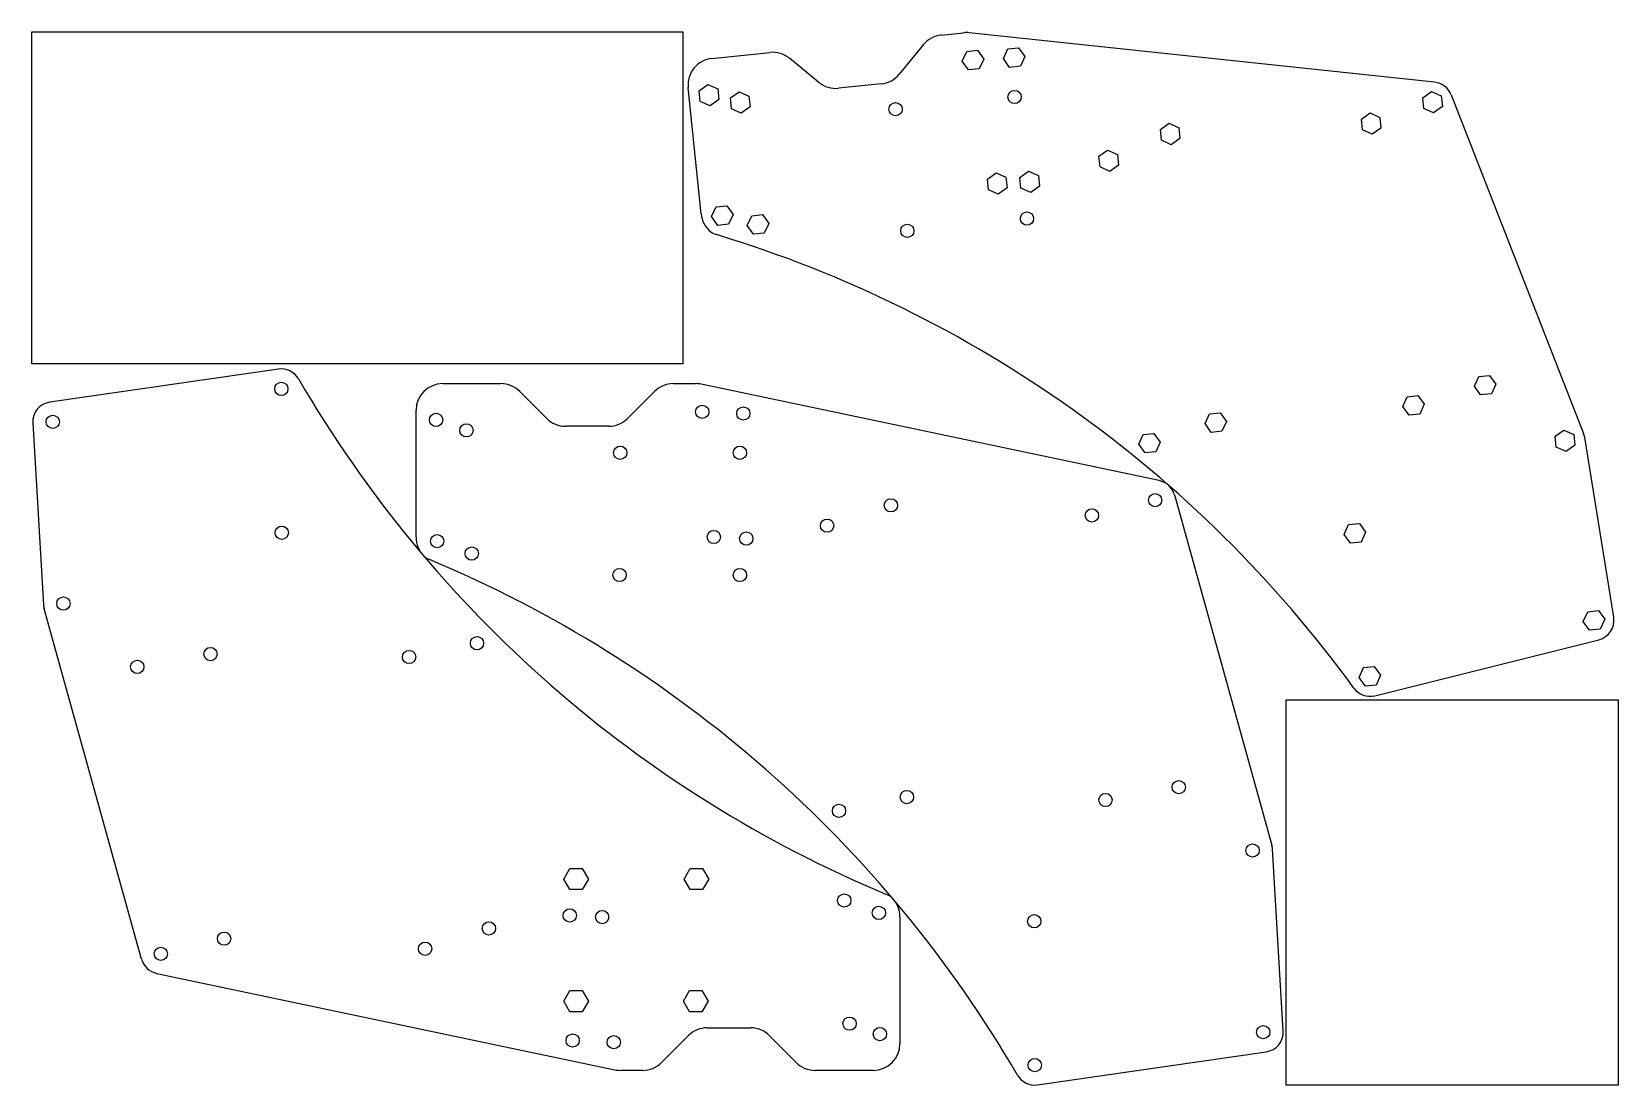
# Model space of a CAD drawing. Header units: millimetres. Extents: x -269 to 327, y -342 to 54.
import ezdxf

# ---------------------------------------------------------------- set-up
doc = ezdxf.new("R2010")
doc.units = ezdxf.units.MM

msp = doc.modelspace()

# ---------------------------------------------------------------- linework, layer by layer
at = {"color": 7, "linetype": 'Continuous', "lineweight": 25}
for p, q in [((-269.42, 54.12), (-24.42, 54.12)), ((-269.42, -70.88), (-269.42, 54.12)), ((-24.42, 54.12), (-24.42, -70.88)), ((72.8, 52.88), (81.16, 53.74)), ((258.39, 35.1), (83.23, 53.73)), ((66.06, 49.25), (56.99, 38.13)), ((97.79, 47.67), (101.81, 48.08)), ((101.81, 48.08), (104.17, 44.8)), ((-13.52, 44.1), (8.29, 46.32)), ((26.74, 35.05), (15.62, 44.12)), ((80.68, 43.02), (82.34, 46.71)), ((83.05, 39.75), (80.68, 43.02)), ((82.34, 46.71), (86.36, 47.12)), ((86.36, 47.12), (88.72, 43.84)), ((88.72, 43.84), (87.07, 40.16)), ((96.13, 43.98), (97.79, 47.67)), ((98.5, 40.7), (96.13, 43.98)), ((104.17, 44.8), (102.52, 41.11)), ((87.07, 40.16), (83.05, 39.75)), ((102.52, 41.11), (98.5, 40.7)), ((-17.61, -14.41), (-22.45, 33.14)), ((-18.31, 31.91), (-15.03, 34.28)), ((-17.9, 27.89), (-18.31, 31.91)), ((-15.03, 34.28), (-11.34, 32.62)), ((-11.34, 32.62), (-10.93, 28.6)), ((-6.55, 29.18), (-3.27, 31.54)), ((-3.27, 31.54), (0.41, 29.89)), ((0.41, 29.89), (0.82, 25.86)), ((50.25, 34.5), (34.07, 32.86)), ((253.92, 29.3), (257.19, 31.67)), ((257.19, 31.67), (260.88, 30.01)), ((260.88, 30.01), (261.29, 25.99)), ((264.59, 30.38), (314.42, -97.05)), ((-14.21, 26.24), (-17.9, 27.89)), ((-10.93, 28.6), (-14.21, 26.24)), ((-6.14, 25.16), (-6.55, 29.18)), ((-2.46, 23.5), (-6.14, 25.16)), ((0.82, 25.86), (-2.46, 23.5)), ((254.32, 25.28), (253.92, 29.3)), ((258.01, 23.63), (254.32, 25.28)), ((261.29, 25.99), (258.01, 23.63)), ((155.19, 17.29), (158.47, 19.66)), ((158.47, 19.66), (162.15, 18)), ((162.15, 18), (162.56, 13.98)), ((230.81, 21.18), (234.09, 23.55)), ((231.22, 17.16), (230.81, 21.18)), ((234.09, 23.55), (237.78, 21.89)), ((237.78, 21.89), (238.18, 17.87)), ((155.6, 13.27), (155.19, 17.29)), ((159.29, 11.61), (155.6, 13.27)), ((162.56, 13.98), (159.29, 11.61)), ((234.91, 15.51), (231.22, 17.16)), ((238.18, 17.87), (234.91, 15.51)), ((132.09, 7.24), (135.36, 9.61)), ((132.5, 3.22), (132.09, 7.24)), ((135.36, 9.61), (139.05, 7.95)), ((139.05, 7.95), (139.46, 3.93)), ((90.13, -1.31), (93.41, 1.05)), ((93.41, 1.05), (97.1, -0.6)), ((102.34, -0.68), (105.62, 1.68)), ((105.62, 1.68), (109.31, 0.02)), ((109.31, 0.02), (109.72, -4)), ((136.18, 1.57), (132.5, 3.22)), ((139.46, 3.93), (136.18, 1.57)), ((90.54, -5.33), (90.13, -1.31)), ((94.23, -6.99), (90.54, -5.33)), ((97.51, -4.62), (94.23, -6.99)), ((97.1, -0.6), (97.51, -4.62)), ((102.75, -4.71), (102.34, -0.68)), ((106.44, -6.36), (102.75, -4.71)), ((109.72, -4), (106.44, -6.36)), ((-13.62, -15.47), (-11.96, -11.79)), ((-11.96, -11.79), (-7.94, -11.38)), ((-7.94, -11.38), (-5.58, -14.66)), ((-11.25, -18.75), (-13.62, -15.47)), ((-5.58, -14.66), (-7.23, -18.34)), ((-0.2, -18.81), (1.46, -15.13)), ((1.46, -15.13), (5.48, -14.72)), ((5.48, -14.72), (7.84, -17.99)), ((-7.23, -18.34), (-11.25, -18.75)), ((2.17, -22.09), (-0.2, -18.81)), ((6.19, -21.68), (2.17, -22.09)), ((7.84, -17.99), (6.19, -21.68)), ((-24.42, -70.88), (-269.42, -70.88)), ((-176.59, -72.86), (-262.59, -85.26)), ((273.33, -79.31), (274.99, -75.62)), ((274.99, -75.62), (279.01, -75.21)), ((279.01, -75.21), (281.37, -78.49)), ((-114.81, -78.31), (-92.89, -78.31)), ((-75.67, -91.39), (-85.82, -81.24)), ((-35.12, -81.24), (-45.27, -91.39)), ((-28.05, -78.31), (-19.64, -78.31)), ((154.79, -114.8), (-17.58, -78.53)), ((246.42, -86.9), (248.08, -83.22)), ((248.08, -83.22), (252.1, -82.81)), ((252.1, -82.81), (254.46, -86.08)), ((275.69, -82.58), (273.33, -79.31)), ((279.72, -82.18), (275.69, -82.58)), ((281.37, -78.49), (279.72, -82.18)), ((-124.81, -136.11), (-124.81, -88.31)), ((173.64, -89.68), (177.66, -89.27)), ((177.66, -89.27), (180.03, -92.54)), ((248.79, -90.18), (246.42, -86.9)), ((254.46, -86.08), (252.81, -89.77)), ((-269.01, -93.12), (-265, -161.5)), ((-52.34, -94.32), (-68.6, -94.32)), ((171.99, -93.36), (173.64, -89.68)), ((174.35, -96.64), (171.99, -93.36)), ((180.03, -92.54), (178.37, -96.23)), ((252.81, -89.77), (248.79, -90.18)), ((147.08, -101.1), (148.74, -97.42)), ((149.44, -104.38), (147.08, -101.1)), ((148.74, -97.42), (152.76, -97.01)), ((152.76, -97.01), (155.12, -100.29)), ((155.12, -100.29), (153.47, -103.97)), ((178.37, -96.23), (174.35, -96.64)), ((303.74, -98.13), (307.02, -95.76)), ((304.15, -102.15), (303.74, -98.13)), ((307.02, -95.76), (310.71, -97.42)), ((311.12, -101.44), (307.84, -103.81)), ((310.71, -97.42), (311.12, -101.44)), ((325.75, -166.21), (314.84, -98.59)), ((153.47, -103.97), (149.44, -104.38)), ((307.84, -103.81), (304.15, -102.15)), ((160.47, -120.13), (197.14, -251.96)), ((226.04, -131.35), (230.06, -130.94)), ((230.06, -130.94), (232.42, -134.22)), ((224.38, -135.03), (226.04, -131.35)), ((226.75, -138.31), (224.38, -135.03)), ((232.42, -134.22), (230.77, -137.9)), ((230.77, -137.9), (226.75, -138.31)), ((-228.08, -294.89), (-264.74, -163.07)), ((314.32, -167.81), (315.98, -164.13)), ((315.98, -164.13), (320, -163.72)), ((320, -163.72), (322.36, -166.99)), ((322.36, -166.99), (320.71, -170.68)), ((316.69, -171.09), (314.32, -167.81)), ((320.71, -170.68), (316.69, -171.09)), ((235.85, -195.73), (320.16, -174.68)), ((231.67, -185.17), (235.69, -184.76)), ((235.69, -184.76), (238.06, -188.04)), ((230.02, -188.86), (231.67, -185.17)), ((232.38, -192.14), (230.02, -188.86)), ((238.06, -188.04), (236.4, -191.73)), ((236.4, -191.73), (232.38, -192.14)), ((202.47, -197.32), (327.47, -197.32)), ((202.47, -342.32), (202.47, -197.32)), ((327.47, -197.32), (327.47, -342.32)), ((201.4, -321.9), (197.4, -253.53)), ((-69.23, -264.71), (-66.92, -260.71)), ((-66.92, -260.71), (-62.3, -260.71)), ((-62.3, -260.71), (-59.99, -264.71)), ((-23.98, -264.71), (-21.67, -260.71)), ((-21.67, -260.71), (-17.05, -260.71)), ((-17.05, -260.71), (-14.74, -264.71)), ((-66.92, -268.71), (-69.23, -264.71)), ((-59.99, -264.71), (-62.3, -268.71)), ((-21.67, -268.71), (-23.98, -264.71)), ((-14.74, -264.71), (-17.05, -268.71)), ((-62.3, -268.71), (-66.92, -268.71)), ((-17.05, -268.71), (-21.67, -268.71)), ((57.2, -278.92), (57.2, -326.71)), ((-222.4, -300.22), (-50.02, -336.5)), ((-69.23, -310.71), (-66.92, -306.71)), ((-66.92, -306.71), (-62.3, -306.71)), ((-62.3, -306.71), (-59.99, -310.71)), ((-24.23, -310.71), (-21.92, -306.71)), ((-21.92, -306.71), (-17.3, -306.71)), ((-17.3, -306.71), (-14.99, -310.71)), ((-66.92, -314.71), (-69.23, -310.71)), ((-62.3, -314.71), (-66.92, -314.71)), ((-59.99, -310.71), (-62.3, -314.71)), ((-21.92, -314.71), (-24.23, -310.71)), ((-17.3, -314.71), (-21.92, -314.71)), ((-14.99, -310.71), (-17.3, -314.71)), ((-15.26, -320.71), (1, -320.71)), ((-32.48, -333.78), (-22.34, -323.64)), ((8.07, -323.64), (18.22, -333.78)), ((108.99, -342.16), (194.99, -329.77)), ((-39.55, -336.71), (-47.96, -336.71)), ((47.2, -336.71), (25.29, -336.71)), ((327.47, -342.32), (202.47, -342.32))]:
    msp.add_line(p, q, dxfattribs=at)
for centre in [(100.36, 29.55), (55.59, 24.99), (105.02, -16.21), (60, -20.79), (-175.52, -80.29), (-117.31, -91.97), (-17.16, -88.92), (-1.7, -89.54), (-261.52, -92.68), (-105.89, -95.88), (-47.99, -104.32), (-2.99, -104.32), (53.81, -124.09), (153.25, -122.14), (29.81, -131.75), (129.44, -127.88), (-175.37, -134.4), (-116.9, -137.57), (-12.79, -136.01), (-0.58, -136.62), (-103.89, -142.25), (-48.24, -150.32), (-2.99, -150.32), (-257.52, -161.06), (-202.17, -180.06), (-127.46, -181.17), (-101.9, -175.99), (-229.71, -184.89), (59.86, -233.86), (134.56, -234.97), (162.1, -230.14), (34.29, -239.04), (189.91, -253.97), (36.29, -272.78), (-67.02, -278.41), (-54.81, -279.02), (49.3, -277.46), (107.76, -280.62), (-197.04, -287.15), (-97.41, -283.28), (-220.85, -292.88), (-121.42, -290.94), (38.29, -319.14), (49.7, -323.05), (193.92, -322.34), (-65.91, -325.49), (-50.44, -326.1), (107.92, -334.74)]:
    msp.add_circle(centre, 2.5, dxfattribs=at)
for centre, radius, start, end in [((82.18, 43.79), 10, 83.92971, 95.81369), ((73.81, 42.94), 10, 95.81369, 140.81369), ((-12.5, 34.15), 10, 95.81369, 185.81369), ((9.3, 36.37), 10, 50.81369, 95.81369), ((49.24, 44.45), 10, 275.81369, 320.81369), ((33.06, 42.8), 10, 230.81369, 275.81369), ((257.6, 27.65), 7.5, 21.35692, 83.92971), ((-7.66, -13.4), 10, 185.81369, 231.05311), ((-9.6, -15.06), 7.5, 234.56253, 253.12729), ((-145.9, -464.47), 462.12, 35.99776, 73.12729), ((-175.52, -80.29), 7.5, 30.18407, 98.20247), ((230.43, 155.83), 462.12, 210.18407, 247.3136), ((-114.81, -88.31), 10, 90, 180), ((-92.89, -88.31), 10, 45, 90), ((-28.05, -88.31), 10, 90, 135), ((-19.64, -88.31), 10, 78.11601, 90), ((-261.52, -92.68), 7.5, 98.20247, 183.35151), ((-68.6, -84.32), 10, 225, 270), ((-52.34, -84.32), 10, 270, 315), ((307.43, -99.79), 7.5, 9.16521, 21.35692), ((153.25, -122.14), 7.5, 15.54322, 78.11601), ((-114.81, -136.11), 10, 180, 225.23942), ((-116.9, -137.57), 7.5, 228.74883, 247.3136), ((-298.03, -570.85), 462.12, 30.18407, 67.3136), ((-257.52, -161.06), 7.5, 183.35151, 195.54322), ((318.34, -167.4), 7.5, 284.01617, 9.16521), ((234.04, -188.45), 7.5, 215.99776, 284.01617), ((189.91, -253.97), 7.5, 3.35151, 15.54322), ((49.3, -277.46), 7.5, 48.74883, 67.3136), ((47.2, -278.92), 10, 0, 45.23942), ((-220.85, -292.88), 7.5, 195.54322, 258.11601), ((-15.26, -330.71), 10, 90, 135), ((1, -330.71), 10, 45, 90), ((193.92, -322.34), 7.5, 278.20247, 3.35151), ((47.2, -326.71), 10, 270, 0), ((-39.55, -326.71), 10, 270, 315), ((25.29, -326.71), 10, 225, 270), ((-47.96, -326.71), 10, 258.11601, 270), ((107.92, -334.74), 7.5, 210.18407, 278.20247)]:
    msp.add_arc(centre, radius, start, end, dxfattribs=at)

doc.saveas('drawing.dxf')
